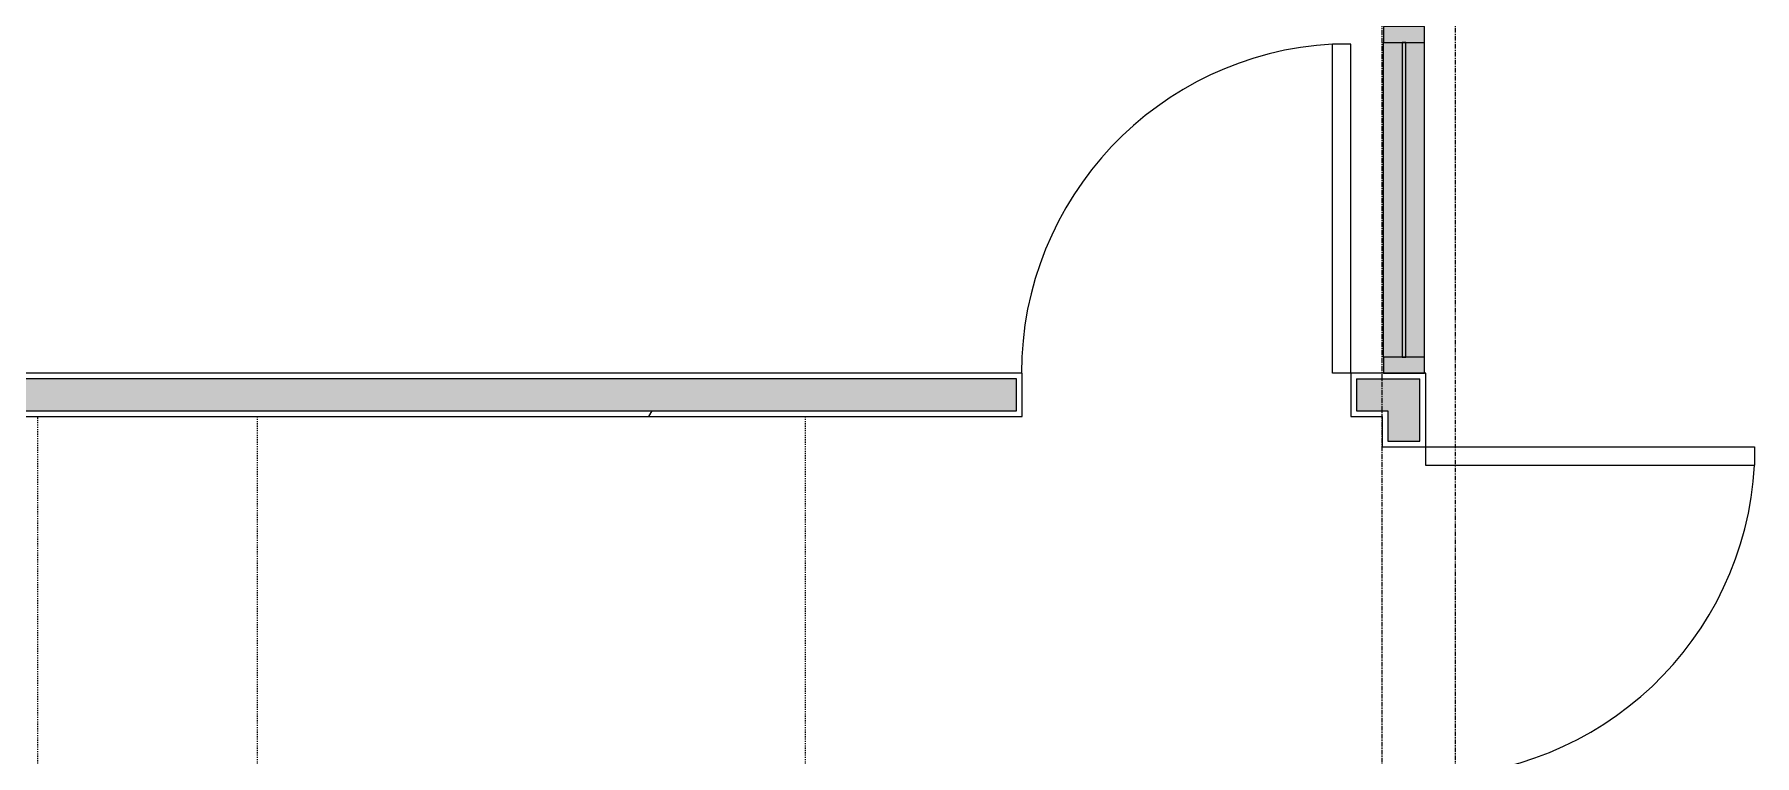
# Model space of a CAD drawing. Header units: inches. Extents: x 25369 to 33161, y -23509 to -20274.
# Drawn here: x 28580.9 to 28769.3, y -22694.4 to -22615.4 of the extents above; entities that cross this region are included whole.
import ezdxf

# ---------------------------------------------------------------- set-up
doc = ezdxf.new("R2010")
doc.units = ezdxf.units.IN
doc.header["$MEASUREMENT"] = 0
doc.linetypes.add('Dash', pattern=[0.25, 0.125, -0.125])
doc.linetypes.add('Grid Line 1_2_', pattern=[0.875, 0.5, -0.125, 0.125, -0.125])
for name, color, linetype, lineweight in [('A-DOOR', 31, 'Continuous', 9), ('A-GLAZ-CURT', 52, 'Continuous', 9), ('A-GLAZ-CWMG', 51, 'Continuous', 9), ('A-WALL', 113, 'Continuous', 9), ('A-WALL-PATT', 111, 'Continuous', 25), ('E-ELEC-EQPM', 71, 'Continuous', 9), ('I-WALL', 2, 'Continuous', 9), ('S-GRID', 1, 'Continuous', 9)]:
    doc.layers.add(name, color=color, linetype=linetype, lineweight=lineweight)

# ---------------------------------------------------------------- blocks, each defined once
blk = doc.blocks.new('Rectangular Mullion - Interior 1_75_ x 4_5_-1220307-Overall Floor Plan')
at = {"layer": 'A-GLAZ-CWMG'}
blk.add_hatch(color=256, dxfattribs=at).paths.add_polyline_path([(0, 1.5), (0, -3), (-1.75, -3), (-1.75, 1.5)], flags=0)
at = {"layer": 'A-GLAZ-CWMG', "lineweight": 13}
for p, q in [((-1.75, 1.5), (0, 1.5)), ((-1.75, -3), (-1.75, 1.5)), ((0, 1.5), (0, -3)), ((0, -3), (-1.75, -3))]:
    blk.add_line(p, q, dxfattribs=at)
blk = doc.blocks.new('System Panel - Interior Glazing-1220306-Overall Floor Plan')
at = {"layer": 'A-GLAZ-CURT'}
blk.add_hatch(color=256, dxfattribs=at).paths.add_polyline_path([(17.22, 0.94), (-17.22, 0.94), (-17.22, 0.56), (17.22, 0.56)], flags=0)
for p, q in [((17.22, 0.94), (-17.22, 0.94)), ((-17.22, 0.94), (-17.22, 0.56)), ((-17.22, 0.56), (17.22, 0.56)), ((17.22, 0.56), (17.22, 0.94))]:
    blk.add_line(p, q, dxfattribs=at)
blk = doc.blocks.new('Rectangular Mullion - Interior 1_75_ x 4_5_-1214730-Overall Floor Plan')
at = {"layer": 'A-GLAZ-CWMG'}
h = blk.add_hatch(color=256, dxfattribs=at)
h.paths.add_polyline_path([(22799.52, -22650.74), (22801.58, -22650.74), (22801.58, -22616.3), (22799.52, -22616.3), (22799.52, -22646.66)], flags=0)
h.paths.add_polyline_path([(22804.02, -22650.74), (22804.02, -22616.3), (22801.95, -22616.3), (22801.95, -22650.74)], flags=0)
for p, q in [((22799.52, -22650.74), (22799.52, -22616.3)), ((22804.02, -22650.74), (22804.02, -22616.3))]:
    blk.add_line(p, q, dxfattribs=at)
blk = doc.blocks.new('Rectangular Mullion - Interior 1_75_ x 4_5_-1220285-Overall Floor Plan')
at = {"layer": 'A-GLAZ-CWMG'}
blk.add_hatch(color=256, dxfattribs=at).paths.add_polyline_path([(0.88, -3), (-0.88, -3), (-0.88, 1.5), (0.88, 1.5)], flags=0)
at = {"layer": 'A-GLAZ-CWMG', "lineweight": 13}
for p, q in [((-0.88, 1.5), (0.88, 1.5)), ((-0.88, -3), (-0.88, 1.5)), ((0.88, 1.5), (0.88, -3)), ((0.88, -3), (-0.88, -3))]:
    blk.add_line(p, q, dxfattribs=at)
blk = doc.blocks.new('Transformer Switchboard - 24_deep x 48_ wide x 90_H-1281217-Overall Floor Plan')
at = {"layer": 'E-ELEC-EQPM'}
for points in [[(-24, 0), (-24, -23.5), (24, -23.5), (24, 0), (-15.94, 0)], [(-22, -23.5), (-22, -24), (22, -24), (22, -23.5)]]:
    blk.add_hatch(color=256, dxfattribs=at).paths.add_polyline_path(points, flags=0)
at = {"layer": 'E-ELEC-EQPM', "linetype": 'Dash'}
for p, q in [((-48, -84), (-48, 24)), ((-48, 24), (48, 24)), ((48, 24), (48, -84)), ((48, -84), (-48, -84))]:
    blk.add_line(p, q, dxfattribs=at)
at = {"layer": 'E-ELEC-EQPM'}
for p, q in [((24, 0), (-24, 0)), ((-24, 0), (-24, -23.5)), ((24, -23.5), (24, 0)), ((-24, -23.5), (24, -23.5)), ((-22, -23.5), (-22, -24)), ((22, -24), (-22, -24)), ((22, -24), (22, -23.5))]:
    blk.add_line(p, q, dxfattribs=at)
blk = doc.blocks.new('Transformer Switchboard - 24_deep x 36_ wide x 90_H-1281523-Overall Floor Plan')
at = {"layer": 'E-ELEC-EQPM'}
for points in [[(-18, 0), (-18, -23.5), (18, -23.5), (18, 0)], [(-16, -23.5), (-16, -24), (16, -24), (16, -23.5)]]:
    blk.add_hatch(color=256, dxfattribs=at).paths.add_polyline_path(points, flags=0)
at = {"layer": 'E-ELEC-EQPM', "linetype": 'Dash'}
for p, q in [((-42, -84), (-42, 24)), ((-42, 24), (42, 24)), ((42, 24), (42, -84)), ((42, -84), (-42, -84))]:
    blk.add_line(p, q, dxfattribs=at)
at = {"layer": 'E-ELEC-EQPM'}
for p, q in [((18, 0), (-18, 0)), ((-18, 0), (-18, -23.5)), ((18, -23.5), (18, 0)), ((-18, -23.5), (18, -23.5)), ((-16, -23.5), (-16, -24)), ((16, -24), (-16, -24)), ((16, -24), (16, -23.5))]:
    blk.add_line(p, q, dxfattribs=at)
blk = doc.blocks.new('Single-Flush - 36_ x 84_-1318898-Overall Floor Plan')
at = {"layer": 'A-DOOR', "lineweight": 13}
for p, q in [((16, 2.37), (16, 38.39)), ((18, 38.39), (16, 38.39)), ((18, 2.37), (18, 38.39)), ((18, 2.37), (16, 2.37))]:
    blk.add_line(p, q, dxfattribs=at)
at = {"layer": 'A-DOOR'}
blk.add_arc((18, 2.37), 36.07, 93.1789, 180, dxfattribs=at)
blk = doc.blocks.new('Single-Flush - 36_ x 84_-1318930-Overall Floor Plan')
at = {"layer": 'A-DOOR', "lineweight": 13}
for p, q in [((16, -2.37), (16, -38.39)), ((18, -2.37), (16, -2.37)), ((18, -2.37), (18, -38.39)), ((18, -38.39), (16, -38.39))]:
    blk.add_line(p, q, dxfattribs=at)
at = {"layer": 'A-DOOR'}
blk.add_arc((18, -2.37), 36.07, 180, 266.8211, dxfattribs=at)

msp = doc.modelspace()

# ---------------------------------------------------------------- hatches: boundary and pattern name
at = {"layer": 'A-WALL-PATT', "lineweight": 9}
h = msp.add_hatch(dxfattribs=at)
h.set_pattern_fill('FP_15', color=256, style=0, pattern_type=2)
h.set_pattern_definition([(0, (5929.126, 0), (61.44, 15.36), [2.534, -43.546, 2.534, -43.546, -245.76]), (0, (5929.126, 0), (61.44, 15.36), [-92.16, 2.534, -89.626, 2.534, -43.546, -107.52]), (0, (5929.126, 0), (61.44, 15.36), [-230.4, 2.534, -28.186, 2.534, -74.266]), (120, (5952.166, 7.68), (-44.02215, 45.528601), [2.534, -43.546, 2.534, -43.546, -245.76]), (120, (5952.166, 7.68), (-44.02215, 45.528601), [-92.16, 2.534, -89.626, 2.534, -43.546, -107.52]), (120, (5952.166, 7.68), (-44.02215, 45.528601), [-230.4, 2.534, -28.186, 2.534, -74.266]), (240, (5959.846, 38.4), (-17.41785, -60.888601), [2.534, -43.546, 2.534, -43.546, -245.76]), (240, (5959.846, 38.4), (-17.41785, -60.888601), [-92.16, 2.534, -89.626, 2.534, -43.546, -107.52]), (240, (5959.846, 38.4), (-17.41785, -60.888601), [-230.4, 2.534, -28.186, 2.534, -74.266])])
h.paths.add_polyline_path([(28728.52, -22657.24), (28728.52, -22656.62), (28725.7, -22656.62), (28725.7, -22654.87), (28725.08, -22654.87), (28725.08, -22657.24)], flags=0)
h.paths.add_polyline_path([(28689.08, -22657.24), (28689.08, -22654.87), (28688.45, -22654.87), (28688.45, -22656.62), (28433.39, -22656.62), (28433.39, -22657.24), (28643.45, -22657.24)], flags=0)
at = {"layer": 'I-WALL', "lineweight": 5}
h = msp.add_hatch(color=256, dxfattribs=at)
h.paths.add_polyline_path([(28729.14, -22656.62), (28729.14, -22653.12), (28725.7, -22653.12), (28725.7, -22656.62), (28728.52, -22656.62)], flags=0)
h.paths.add_polyline_path([(28429.89, -22656.62), (28688.45, -22656.62), (28688.45, -22653.12), (28429.89, -22653.12)], flags=0)
h = msp.add_hatch(color=256, dxfattribs=at)
h.paths.add_polyline_path([(28729.14, -22787.3), (28732.64, -22787.3), (28732.64, -22697.21), (28729.14, -22697.21), (28729.14, -22786.55)], flags=0)
h.paths.add_polyline_path([(28730.89, -22659.96), (28732.64, -22659.96), (28732.64, -22653.12), (28729.14, -22653.12), (28729.14, -22659.96)], flags=0)

# ---------------------------------------------------------------- linework, layer by layer
at = {"layer": 'A-WALL'}
for p, q in [((28688.45, -22653.12), (28429.89, -22653.12)), ((28688.45, -22656.62), (28688.45, -22653.12)), ((28725.7, -22653.12), (28725.7, -22656.62)), ((28725.7, -22653.12), (28732.64, -22653.12)), ((28732.64, -22659.96), (28732.64, -22653.12)), ((28433.39, -22656.62), (28688.45, -22656.62)), ((28725.7, -22656.62), (28729.14, -22656.62)), ((28729.14, -22656.62), (28729.14, -22659.96)), ((28729.14, -22659.96), (28732.64, -22659.96))]:
    msp.add_line(p, q, dxfattribs=at)
at = {"layer": 'I-WALL', "lineweight": 25}
for p, q in [((28689.08, -22652.49), (28429.27, -22652.49)), ((28689.08, -22657.24), (28689.08, -22652.49)), ((28733.27, -22652.49), (28725.08, -22652.49)), ((28725.08, -22652.49), (28725.08, -22657.24)), ((28733.27, -22660.58), (28733.27, -22652.49)), ((28434.02, -22657.24), (28689.08, -22657.24)), ((28725.08, -22657.24), (28728.52, -22657.24)), ((28728.52, -22657.24), (28728.52, -22660.58)), ((28728.52, -22660.58), (28733.27, -22660.58))]:
    msp.add_line(p, q, dxfattribs=at)
at = {"layer": 'S-GRID', "linetype": 'Grid Line 1_2_'}
for p, q in [((28728.52, -23059.1), (28728.52, -22458.61)), ((28736.52, -23155.1), (28736.52, -22458.61)), ((28728.52, -23317.24), (28728.52, -22542.61))]:
    msp.add_line(p, q, dxfattribs=at)

# ---------------------------------------------------------------- block references
at = {"layer": 'A-DOOR'}
msp.add_blockref('Single-Flush - 36_ x 84_-1318898-Overall Floor Plan', (28707.08, -22654.87), dxfattribs=at)
at = {"layer": 'A-DOOR', "rotation": 89.99999999999206}
msp.add_blockref('Single-Flush - 36_ x 84_-1318930-Overall Floor Plan', (28730.89, -22678.58), dxfattribs=at)
at = {"layer": 'A-GLAZ-CURT', "rotation": 270.0000000000069}
msp.add_blockref('System Panel - Interior Glazing-1220306-Overall Floor Plan', (28730.14, -22633.52), dxfattribs=at)
at = {"layer": 'A-GLAZ-CWMG', "extrusion": (0, 0, -1), "rotation": 269.9999999999931}
for name, p in [('Rectangular Mullion - Interior 1_75_ x 4_5_-1220285-Overall Floor Plan', (-28730.14, -22615.43)), ('Rectangular Mullion - Interior 1_75_ x 4_5_-1220307-Overall Floor Plan', (-28730.14, -22652.49))]:
    msp.add_blockref(name, p, dxfattribs=at)
at = {"layer": 'A-GLAZ-CWMG'}
msp.add_blockref('Rectangular Mullion - Interior 1_75_ x 4_5_-1214730-Overall Floor Plan', (5929.13, 0), dxfattribs=at)
at = {"layer": 'E-ELEC-EQPM', "rotation": 180}
for name, p in [('Transformer Switchboard - 24_deep x 48_ wide x 90_H-1281217-Overall Floor Plan', (28557.33, -22741.24)), ('Transformer Switchboard - 24_deep x 36_ wide x 90_H-1281523-Overall Floor Plan', (28623.33, -22741.24))]:
    msp.add_blockref(name, p, dxfattribs=at)

doc.saveas('drawing.dxf')
